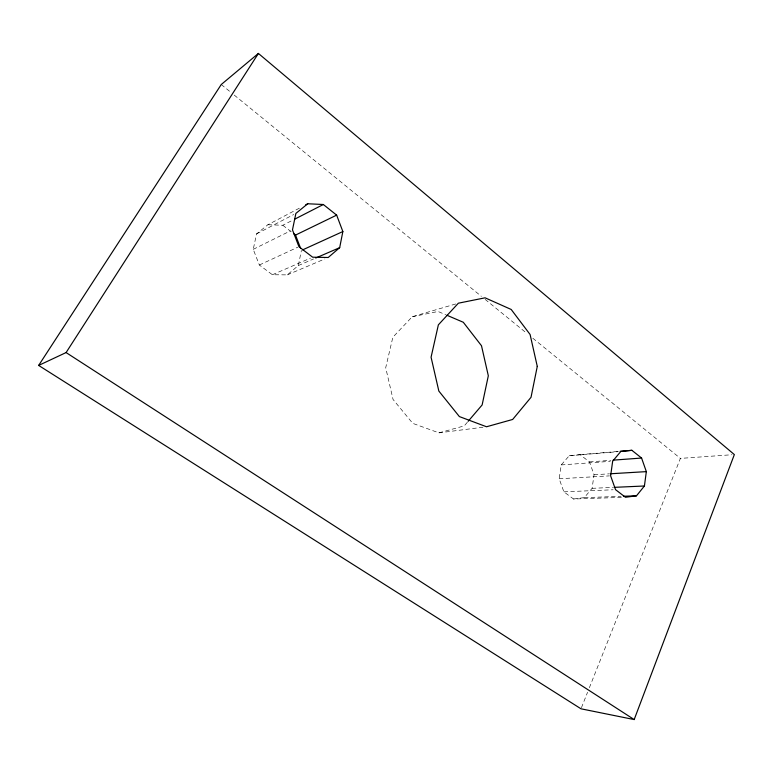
<?xml version="1.0" encoding="UTF-8"?>
<svg xmlns="http://www.w3.org/2000/svg" width="773" height="773" viewBox="0 0 773 773"><rect width="100%" height="100%" fill="white"/><g stroke="black" fill="none" stroke-linecap="round" stroke-linejoin="round"><path stroke-width="0.58" stroke-dasharray="3.87 2.9" d="M573.527 499.01L584.311 497.619L592.099 488.333L594.041 474.748L589.451 461.906L580.03 454.63L569.237 455.732L561.237 464.931L559.169 478.767L563.894 491.841L573.527 499.01L621.917 497.387M299.354 208.179L267.902 224.73L256.549 233.9L253.244 249.341L259.351 265.013L272.425 274.744L287.305 274.879L298.31 265.564L301.412 250.423M581.441 707.71L587.567 692.26M589.345 687.777L680.395 458.399L731.954 454.737M467.356 422.242L464.254 425.884L438.938 432.851L412.763 423.372L393.061 399.477L385.708 367.716L392.848 337.25L412.222 316.737L458.37 303.19M256.549 233.9L293.759 214.527M267.902 224.73L282.802 225.262L292.397 220.344M253.244 249.341L290.348 230.924M259.351 265.013L297.856 247.176M272.425 274.744L310.466 258.143M298.31 265.564L313.548 258.974M287.305 274.879L324.892 258.907M412.222 316.737L438.069 311.48L445.741 314.766M438.938 432.851L482.961 427.227M580.03 454.63L618.922 451.403M569.237 455.732L618.439 451.654M589.451 461.906L610.776 460.322M561.237 464.931L610.274 461.346M594.041 474.748L609.491 473.82M559.169 478.767L609.424 475.878M592.099 488.333L613.501 487.377M563.894 491.841L613.134 489.763M584.311 497.619L621.067 496.343M282.802 225.262L291.894 232.277M221.252 84.518L230.509 92.045M234.209 95.06L481.386 296.349M485.135 299.393L526.278 332.902M532.819 338.226L680.395 458.399"/><path stroke-width="1.16" d="M631.889 450.321L620.835 451.451L612.67 461.172L610.622 475.81L615.54 489.657L625.454 497.271L636.488 495.812L644.421 485.995L646.334 471.627L641.58 458.041L631.889 450.321L620.101 451.297M307.741 203.763L295.885 213.416L292.474 229.871L298.929 246.674L312.64 257.196L328.206 257.496L339.676 247.66L342.854 231.552L336.651 215.126L323.327 204.507L307.741 203.763L305.644 204.874M634.179 719.566L734.35 454.572L258.404 53.434L221.252 84.518L38.65 365.426L580.996 708.802L634.179 719.566L66.092 352.565L38.65 365.426M66.092 352.565L258.404 53.434M468.138 421.333L482.13 404.955L488.323 375.784L481.492 345.734L463.288 322.264L446.842 315.229M294.532 219.252L323.327 204.507M293.711 233.678L295.528 235.079L336.651 215.126M302.504 249.93L342.854 231.552M315.722 258.027L339.676 247.66M613.144 460.148L641.58 458.041M610.68 473.752L646.334 471.627M614.69 487.328L644.421 485.995M623.444 496.266L636.488 495.812M295.528 235.079L300.571 248.23M537.274 366.402L531.022 397.312L512.663 419.459L486.526 426.764L459.375 416.579L438.842 391.07L431.073 357.213L438.368 324.844L458.37 303.19L485.096 297.818L511.204 309.471L530.094 334.496L537.274 366.402"/></g></svg>
